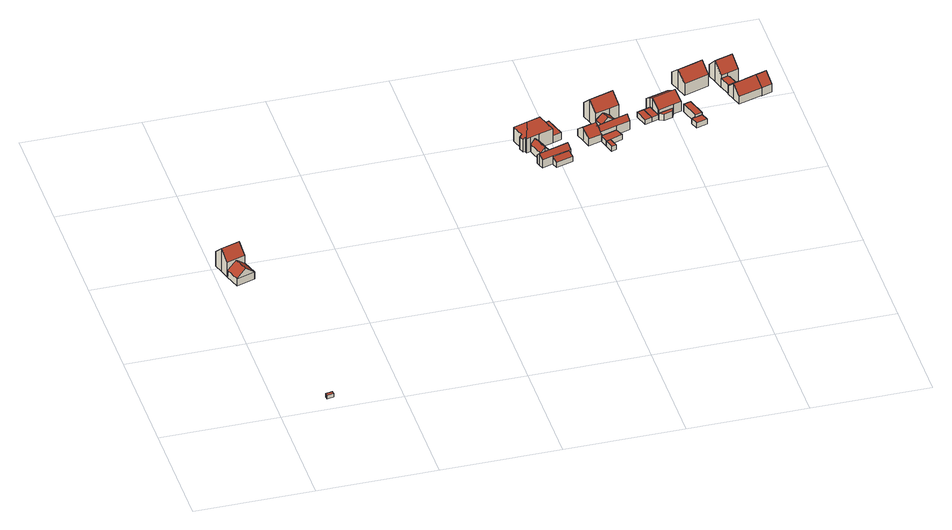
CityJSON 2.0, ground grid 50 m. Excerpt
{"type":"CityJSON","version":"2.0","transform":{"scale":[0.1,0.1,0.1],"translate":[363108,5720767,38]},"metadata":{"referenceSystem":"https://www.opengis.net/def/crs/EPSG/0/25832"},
"CityObjects":{
"building1":{"type":"Building","attributes":{"Geometrietyp2DReferenz":"3000","Gemeindeschluessel":"05513000","function":"31001_2523","roofType":"1000","measuredHeight":1.82},"address":[{"country":"Germany","locality":"Gelsenkirchen","thoroughfareNumber":"30","thoroughfareName":"Altendorfer Straße"}],"geometry":[{"type":"Solid","lod":"2","boundaries":[[[[0,1,2,3]],[[4,5,1,0]],[[6,7,5,4]],[[3,2,7,6]],[[4,0,3,6]],[[1,5,7,2]]]],"semantics":{"surfaces":[{"type":"WallSurface"},{"type":"RoofSurface"},{"type":"GroundSurface"}],"values":[[0,0,0,0,1,2]]}}]},
"building2":{"type":"Building","attributes":{"Geometrietyp2DReferenz":"3000","Gemeindeschluessel":"05513000","function":"31001_1010","roofType":"3100","measuredHeight":11.3,"storeysAboveGround":2},"address":[{"country":"Germany","locality":"Gelsenkirchen","thoroughfareNumber":"30","thoroughfareName":"Altendorfer Straße"}],"geometry":[{"type":"Solid","lod":"2","boundaries":[[[[8,9,10,11]],[[12,13,9,8]],[[14,15,13,12]],[[16,17,15,14]],[[18,19,17,16]],[[11,10,19,18]],[[14,12,8,16]],[[11,18,16,8]],[[9,13,15,17,19,10]]]],"semantics":{"surfaces":[{"type":"WallSurface"},{"type":"RoofSurface"},{"type":"GroundSurface"}],"values":[[0,0,0,0,0,0,1,1,2]]}}]},
"building3":{"type":"Building","attributes":{"Geometrietyp2DReferenz":"3000","Gemeindeschluessel":"05513000","function":"31001_2724","roofType":"3100","measuredHeight":6.69},"address":[{"country":"Germany","locality":"Gelsenkirchen","thoroughfareNumber":"30","thoroughfareName":"Altendorfer Straße"}],"geometry":[{"type":"Solid","lod":"2","boundaries":[[[[20,21,19,22]],[[23,24,21,20]],[[25,10,24,23]],[[22,19,10,25]],[[20,26,23]],[[25,27,22]],[[22,27,26,20]],[[23,26,27,25]],[[21,24,10,19]]]],"semantics":{"surfaces":[{"type":"WallSurface"},{"type":"RoofSurface"},{"type":"GroundSurface"}],"values":[[0,0,0,0,0,0,1,1,2]]}}]},
"building4":{"type":"Building","attributes":{"Gemeindeschluessel":"05513000","Geometrietyp2DReferenz":"3000","function":"31001_1010"},"address":[{"country":"Germany","locality":"Gelsenkirchen","thoroughfareNumber":"38","thoroughfareName":"Altendorfer Straße"}],"children":["building4-1","building4-2"]},
"building4-1":{"type":"BuildingPart","attributes":{"roofType":"3200","measuredHeight":10.97,"storeysAboveGround":2},"parents":["building4"],"geometry":[{"type":"MultiSurface","lod":"2","boundaries":[[[28,29,30,31]],[[32,33,34,35]],[[36,37,33,32]],[[38,39,37,36]],[[40,41,39,38]],[[42,43,41,40]],[[44,45,43,42]],[[46,47,45,44]],[[48,49,47,46]],[[50,51,49,48]],[[31,30,51,50]],[[52,36,32,35,28,31,53]],[[31,50,48,53]],[[53,48,46,52]],[[46,44,42,40,38,36,52]],[[29,34,33,37,39,41,43,45,47,49,51,30]],[[28,35,54,55,56]],[[34,57,55,54]],[[56,55,57,29]]],"semantics":{"surfaces":[{"type":"WallSurface"},{"type":"RoofSurface"},{"type":"GroundSurface"},{"type":"ClosureSurface"}],"values":[0,0,0,0,0,0,0,0,0,0,0,1,1,1,1,2,0,3,3]}}]},
"building4-2":{"type":"BuildingPart","attributes":{"roofType":"3100","measuredHeight":5.74,"storeysAboveGround":2},"parents":["building4"],"geometry":[{"type":"Solid","lod":"2","boundaries":[[[[58,59,29,56]],[[60,61,59,58]],[[62,63,61,60]],[[54,34,63,62]],[[54,62,60,55]],[[58,56,55,60]],[[57,29,59,61,63,34]],[[55,57,34,54]],[[55,56,29,57]]]],"semantics":{"surfaces":[{"type":"WallSurface"},{"type":"RoofSurface"},{"type":"GroundSurface"},{"type":"ClosureSurface"}],"values":[[0,0,0,0,1,1,2,3,3]]}}]},
"building5":{"type":"Building","attributes":{"Geometrietyp2DReferenz":"3000","Gemeindeschluessel":"05513000","function":"31001_2724","roofType":"3100","measuredHeight":5.86},"address":[{"country":"Germany","locality":"Gelsenkirchen","thoroughfareNumber":"38","thoroughfareName":"Altendorfer Straße"}],"geometry":[{"type":"Solid","lod":"2","boundaries":[[[[64,65,66,67]],[[68,69,65,64]],[[70,71,69,68]],[[72,73,71,70]],[[74,75,73,72]],[[76,77,75,74]],[[78,79,77,76]],[[80,81,79,78]],[[82,83,81,80]],[[67,66,83,82]],[[76,74,72,70,68,78]],[[64,67,82,80,78,68]],[[65,69,71,73,75,77,79,81,83,66]]]],"semantics":{"surfaces":[{"type":"WallSurface"},{"type":"RoofSurface"},{"type":"GroundSurface"}],"values":[[0,0,0,0,0,0,0,0,0,0,1,1,2]]}}]},
"building6":{"type":"Building","attributes":{"Geometrietyp2DReferenz":"3000","Gemeindeschluessel":"05513000","function":"31001_2724","roofType":"2100","measuredHeight":3.64},"address":[{"country":"Germany","locality":"Gelsenkirchen","thoroughfareNumber":"38","thoroughfareName":"Altendorfer Straße"}],"geometry":[{"type":"Solid","lod":"2","boundaries":[[[[84,85,86,87]],[[82,88,85,84]],[[89,90,88,82]],[[87,86,90,89]],[[82,84,87,89]],[[85,88,90,86]]]],"semantics":{"surfaces":[{"type":"WallSurface"},{"type":"RoofSurface"},{"type":"GroundSurface"}],"values":[[0,0,0,0,1,2]]}}]},
"building7":{"type":"Building","attributes":{"Geometrietyp2DReferenz":"3000","Gemeindeschluessel":"05513000","function":"31001_2724","roofType":"1000","measuredHeight":3.51},"address":[{"country":"Germany","locality":"Gelsenkirchen","thoroughfareNumber":"38","thoroughfareName":"Altendorfer Straße"}],"geometry":[{"type":"Solid","lod":"2","boundaries":[[[[91,92,93,94]],[[95,96,92,91]],[[97,98,96,95]],[[94,93,98,97]],[[95,91,94,97]],[[92,96,98,93]]]],"semantics":{"surfaces":[{"type":"WallSurface"},{"type":"RoofSurface"},{"type":"GroundSurface"}],"values":[[0,0,0,0,1,2]]}}]},
"building8":{"type":"Building","attributes":{"Geometrietyp2DReferenz":"3000","Gemeindeschluessel":"05513000","function":"31001_2463","roofType":"3100","measuredHeight":6.43},"address":[{"country":"Germany","locality":"Gelsenkirchen","thoroughfareNumber":"38","thoroughfareName":"Altendorfer Straße"}],"geometry":[{"type":"Solid","lod":"2","boundaries":[[[[99,100,101,102]],[[103,104,100,99]],[[105,106,104,103]],[[107,108,106,105]],[[109,110,108,107]],[[111,112,110,109]],[[113,114,112,111]],[[102,101,114,113]],[[105,103,99,102,107]],[[113,111,109,107,102]],[[100,104,106,108,110,112,114,101]]]],"semantics":{"surfaces":[{"type":"WallSurface"},{"type":"RoofSurface"},{"type":"GroundSurface"}],"values":[[0,0,0,0,0,0,0,0,1,1,2]]}}]},
"building9":{"type":"Building","attributes":{"Geometrietyp2DReferenz":"3000","Gemeindeschluessel":"05513000","function":"31001_2724","roofType":"1000","measuredHeight":2.26},"address":[{"country":"Germany","locality":"Gelsenkirchen","thoroughfareNumber":"39","thoroughfareName":"Altendorfer Straße"}],"geometry":[{"type":"Solid","lod":"2","boundaries":[[[[115,116,117,118]],[[119,120,116,115]],[[121,122,120,119]],[[118,117,122,121]],[[119,115,118,121]],[[116,120,122,117]]]],"semantics":{"surfaces":[{"type":"WallSurface"},{"type":"RoofSurface"},{"type":"GroundSurface"}],"values":[[0,0,0,0,1,2]]}}]},
"building10":{"type":"Building","attributes":{"Geometrietyp2DReferenz":"3000","Gemeindeschluessel":"05513000","function":"31001_2463","roofType":"1000","measuredHeight":2.35},"address":[{"country":"Germany","locality":"Gelsenkirchen","thoroughfareNumber":"39","thoroughfareName":"Altendorfer Straße"}],"geometry":[{"type":"Solid","lod":"2","boundaries":[[[[123,124,125,126]],[[118,127,124,123]],[[121,128,127,118]],[[129,130,128,121]],[[131,132,130,129]],[[126,125,132,131]],[[129,121,118,123,126,131]],[[124,127,128,130,132,125]]]],"semantics":{"surfaces":[{"type":"WallSurface"},{"type":"RoofSurface"},{"type":"GroundSurface"}],"values":[[0,0,0,0,0,0,1,2]]}}]},
"building11":{"type":"Building","attributes":{"Geometrietyp2DReferenz":"3000","Gemeindeschluessel":"05513000","function":"31001_1010","roofType":"3100","measuredHeight":5.87},"address":[{"country":"Germany","locality":"Gelsenkirchen","thoroughfareNumber":"39","thoroughfareName":"Altendorfer Straße"}],"geometry":[{"type":"Solid","lod":"2","boundaries":[[[[133,134,135,136]],[[137,138,134,133]],[[139,140,138,137]],[[136,135,140,139]],[[133,141,137]],[[139,142,136]],[[136,142,141,133]],[[137,141,142,139]],[[134,138,140,135]]]],"semantics":{"surfaces":[{"type":"WallSurface"},{"type":"RoofSurface"},{"type":"GroundSurface"}],"values":[[0,0,0,0,0,0,1,1,2]]}}]},
"building12":{"type":"Building","attributes":{"Geometrietyp2DReferenz":"3000","Gemeindeschluessel":"05513000","function":"31001_1010","roofType":"3100","measuredHeight":6.16},"address":[{"country":"Germany","locality":"Gelsenkirchen","thoroughfareNumber":"39","thoroughfareName":"Altendorfer Straße"}],"geometry":[{"type":"Solid","lod":"2","boundaries":[[[[143,132,125,144]],[[145,146,132,143]],[[147,148,146,145]],[[149,150,148,147]],[[151,152,150,149]],[[153,154,152,151]],[[155,156,154,153]],[[157,158,156,155]],[[144,125,158,157]],[[153,151,149,147,145,155]],[[143,144,157,155,145]],[[132,146,148,150,152,154,156,158,125]]]],"semantics":{"surfaces":[{"type":"WallSurface"},{"type":"RoofSurface"},{"type":"GroundSurface"}],"values":[[0,0,0,0,0,0,0,0,0,1,1,2]]}}]},
"building13":{"type":"Building","attributes":{"Geometrietyp2DReferenz":"3000","Gemeindeschluessel":"05513000","function":"31001_1010","roofType":"3100","measuredHeight":10.9,"storeysAboveGround":2},"address":[{"country":"Germany","locality":"Gelsenkirchen","thoroughfareNumber":"39","thoroughfareName":"Altendorfer Straße"}],"geometry":[{"type":"Solid","lod":"2","boundaries":[[[[159,160,161,162]],[[163,164,160,159]],[[165,166,164,163]],[[167,168,166,165]],[[169,170,168,167]],[[171,172,170,169]],[[162,161,172,171]],[[165,163,159,167]],[[162,171,169,167,159]],[[160,164,166,168,170,172,161]]]],"semantics":{"surfaces":[{"type":"WallSurface"},{"type":"RoofSurface"},{"type":"GroundSurface"}],"values":[[0,0,0,0,0,0,0,1,1,2]]}}]},
"building14":{"type":"Building","attributes":{"Geometrietyp2DReferenz":"3000","Gemeindeschluessel":"05513000","function":"31001_2463","roofType":"1000","measuredHeight":2.32},"address":[{"country":"Germany","locality":"Gelsenkirchen","thoroughfareNumber":"39a","thoroughfareName":"Altendorfer Straße"}],"geometry":[{"type":"Solid","lod":"2","boundaries":[[[[173,174,175,176]],[[177,178,174,173]],[[179,180,178,177]],[[176,175,180,179]],[[177,173,176,179]],[[174,178,180,175]]]],"semantics":{"surfaces":[{"type":"WallSurface"},{"type":"RoofSurface"},{"type":"GroundSurface"}],"values":[[0,0,0,0,1,2]]}}]},
"building15":{"type":"Building","attributes":{"Geometrietyp2DReferenz":"3000","Gemeindeschluessel":"05513000","function":"31001_2463","roofType":"1000","measuredHeight":2.19},"address":[{"country":"Germany","locality":"Gelsenkirchen","thoroughfareNumber":"39a","thoroughfareName":"Altendorfer Straße"}],"geometry":[{"type":"Solid","lod":"2","boundaries":[[[[181,182,183,184]],[[173,185,182,181]],[[176,186,185,173]],[[184,183,186,176]],[[173,181,184,176]],[[182,185,186,183]]]],"semantics":{"surfaces":[{"type":"WallSurface"},{"type":"RoofSurface"},{"type":"GroundSurface"}],"values":[[0,0,0,0,1,2]]}}]},
"building16":{"type":"Building","attributes":{"Geometrietyp2DReferenz":"3000","Gemeindeschluessel":"05513000","function":"31001_1010","roofType":"1000","measuredHeight":3.05,"storeysAboveGround":1},"address":[{"country":"Germany","locality":"Gelsenkirchen","thoroughfareNumber":"39a","thoroughfareName":"Altendorfer Straße"}],"geometry":[{"type":"Solid","lod":"2","boundaries":[[[[187,188,189,190]],[[191,192,188,187]],[[193,194,192,191]],[[195,196,194,193]],[[197,198,196,195]],[[190,189,198,197]],[[195,193,191,187,190,197]],[[188,192,194,196,198,189]]]],"semantics":{"surfaces":[{"type":"WallSurface"},{"type":"RoofSurface"},{"type":"GroundSurface"}],"values":[[0,0,0,0,0,0,1,2]]}}]},
"building17":{"type":"Building","attributes":{"Geometrietyp2DReferenz":"3000","Gemeindeschluessel":"05513000","function":"31001_1010","roofType":"3100","measuredHeight":7.67,"storeysAboveGround":2},"address":[{"country":"Germany","locality":"Gelsenkirchen","thoroughfareNumber":"39a","thoroughfareName":"Altendorfer Straße"}],"geometry":[{"type":"Solid","lod":"2","boundaries":[[[[199,198,189,200]],[[201,202,198,199]],[[203,182,202,201]],[[204,205,182,203]],[[206,183,205,204]],[[207,208,183,206]],[[209,210,208,207]],[[211,212,210,209]],[[213,214,212,211]],[[215,216,214,213]],[[217,218,216,215]],[[200,189,218,217]],[[213,211,209,207,206,204,215]],[[203,201,199,200,217,215,204]],[[198,202,182,205,183,208,210,212,214,216,218,189]]]],"semantics":{"surfaces":[{"type":"WallSurface"},{"type":"RoofSurface"},{"type":"GroundSurface"}],"values":[[0,0,0,0,0,0,0,0,0,0,0,0,1,1,2]]}}]},
"building18":{"type":"Building","attributes":{"Geometrietyp2DReferenz":"3000","Gemeindeschluessel":"05513000","function":"31001_2724","roofType":"1000","measuredHeight":2.37},"address":[{"country":"Germany","locality":"Gelsenkirchen","thoroughfareNumber":"39a","thoroughfareName":"Altendorfer Straße"}],"geometry":[{"type":"Solid","lod":"2","boundaries":[[[[219,220,221,222]],[[223,224,220,219]],[[225,226,224,223]],[[227,228,226,225]],[[229,230,228,227]],[[231,232,230,229]],[[222,221,232,231]],[[229,227,225,223,219,222,231]],[[220,224,226,228,230,232,221]]]],"semantics":{"surfaces":[{"type":"WallSurface"},{"type":"RoofSurface"},{"type":"GroundSurface"}],"values":[[0,0,0,0,0,0,0,1,2]]}}]},
"building19":{"type":"Building","attributes":{"Geometrietyp2DReferenz":"3000","Gemeindeschluessel":"05513000","function":"31001_2463","roofType":"1000","measuredHeight":3.58},"address":[{"country":"Germany","locality":"Gelsenkirchen","thoroughfareNumber":"39a","thoroughfareName":"Altendorfer Straße"}],"geometry":[{"type":"Solid","lod":"2","boundaries":[[[[233,234,235,236]],[[237,238,234,233]],[[239,240,238,237]],[[241,242,240,239]],[[236,235,242,241]],[[239,237,233,236,241]],[[234,238,240,242,235]]]],"semantics":{"surfaces":[{"type":"WallSurface"},{"type":"RoofSurface"},{"type":"GroundSurface"}],"values":[[0,0,0,0,0,1,2]]}}]},
"building20":{"type":"Building","attributes":{"Geometrietyp2DReferenz":"3000","Gemeindeschluessel":"05513000","function":"31001_1010","roofType":"3100","measuredHeight":9.77,"storeysAboveGround":1},"address":[{"country":"Germany","locality":"Gelsenkirchen","thoroughfareNumber":"41","thoroughfareName":"Altendorfer Straße"}],"geometry":[{"type":"Solid","lod":"2","boundaries":[[[[243,244,245,246]],[[247,248,244,243]],[[249,250,248,247]],[[251,252,250,249]],[[253,254,252,251]],[[255,256,254,253]],[[257,258,256,255]],[[259,260,258,257]],[[261,262,260,259]],[[246,245,262,261]],[[257,255,253,251,249,247,243,259]],[[246,261,259,243]],[[244,248,250,252,254,256,258,260,262,245]]]],"semantics":{"surfaces":[{"type":"WallSurface"},{"type":"RoofSurface"},{"type":"GroundSurface"}],"values":[[0,0,0,0,0,0,0,0,0,0,1,1,2]]}}]},
"building21":{"type":"Building","attributes":{"Geometrietyp2DReferenz":"3000","Gemeindeschluessel":"05513000","function":"31001_1010","roofType":"1000","measuredHeight":4.25},"address":[{"country":"Germany","locality":"Gelsenkirchen","thoroughfareNumber":"42","thoroughfareName":"Altendorfer Straße"}],"geometry":[{"type":"Solid","lod":"2","boundaries":[[[[263,264,265,266]],[[267,268,264,263]],[[269,270,268,267]],[[271,272,270,269]],[[266,265,272,271]],[[269,267,263,266,271]],[[264,268,270,272,265]]]],"semantics":{"surfaces":[{"type":"WallSurface"},{"type":"RoofSurface"},{"type":"GroundSurface"}],"values":[[0,0,0,0,0,1,2]]}}]},
"building22":{"type":"Building","attributes":{"Geometrietyp2DReferenz":"3000","Gemeindeschluessel":"05513000","function":"31001_1010","roofType":"3100","measuredHeight":10.23,"storeysAboveGround":1},"address":[{"country":"Germany","locality":"Gelsenkirchen","thoroughfareNumber":"42","thoroughfareName":"Altendorfer Straße"}],"geometry":[{"type":"Solid","lod":"2","boundaries":[[[[273,274,275,276]],[[277,278,274,273]],[[279,280,278,277]],[[281,282,280,279]],[[283,284,282,281]],[[285,286,284,283]],[[287,288,286,285]],[[289,290,288,287]],[[276,275,290,289]],[[283,281,279,277,273,285]],[[276,289,287,285,273]],[[274,278,280,282,284,286,288,290,275]]]],"semantics":{"surfaces":[{"type":"WallSurface"},{"type":"RoofSurface"},{"type":"GroundSurface"}],"values":[[0,0,0,0,0,0,0,0,0,1,1,2]]}}]},
"building23":{"type":"Building","attributes":{"Gemeindeschluessel":"05513000","Geometrietyp2DReferenz":"3000","function":"31001_1010"},"address":[{"country":"Germany","locality":"Gelsenkirchen","thoroughfareNumber":"42","thoroughfareName":"Altendorfer Straße"}],"children":["building23-1","building23-2"]},
"building23-1":{"type":"BuildingPart","attributes":{"roofType":"3100","measuredHeight":7.62},"parents":["building23"],"geometry":[{"type":"Solid","lod":"2","boundaries":[[[[291,292,293,294]],[[295,296,292,291]],[[297,298,296,295]],[[299,300,298,297]],[[294,293,301,302]],[[294,302,303,291]],[[299,297,295,291,303]],[[292,296,298,300,304,301,293]],[[305,304,300,299]],[[303,305,299]],[[305,302,301,304]],[[303,302,305]]]],"semantics":{"surfaces":[{"type":"WallSurface"},{"type":"RoofSurface"},{"type":"GroundSurface"},{"type":"ClosureSurface"}],"values":[[0,0,0,0,0,1,1,2,3,3,3,3]]}}]},
"building23-2":{"type":"BuildingPart","attributes":{"roofType":"3100","measuredHeight":7.71},"address":[{"country":"Germany","locality":"Gelsenkirchen","thoroughfareNumber":"42","thoroughfareName":"Altendorfer Straße"}],"parents":["building23"],"geometry":[{"type":"MultiSurface","lod":"2","boundaries":[[[302,306,307,308]],[[309,310,311,299]],[[308,307,310,309]],[[309,312,308]],[[308,312,303,302]],[[299,303,312,309]],[[306,311,310,307]],[[301,304,300,311,306]],[[305,299,300,304]],[[302,305,304,301]],[[305,303,299]],[[305,302,303]]],"semantics":{"surfaces":[{"type":"WallSurface"},{"type":"RoofSurface"},{"type":"GroundSurface"},{"type":"ClosureSurface"}],"values":[0,0,0,0,1,1,2,0,3,3,3,3]}}]}
},
"vertices":[
[217,14,70],[217,14,52],[214,29,52],[214,29,70],[189,8,70],[189,8,52],[187,23,70],[187,23,52],
[18,922,165],[18,922,52],[30,882,52],[30,882,123],[5,962,123],[5,962,52],[82,986,123],[82,986,52],[95,946,165],[95,946,52],[107,906,123],[107,906,52],
[128,840,86],[128,840,52],[107,906,86],[51,816,86],[51,816,52],[30,882,86],[89,828,119],[69,894,119],
[1437,1390,99],[1437,1390,31],[1496,1408,31],[1496,1408,99],[1398,1379,99],[1398,1379,31],[1398,1378,31],[1398,1378,99],[1380,1373,99],[1380,1373,31],[1377,1383,99],[1377,1383,31],[1369,1382,89],[1369,1382,31],[1362,1405,89],[1362,1405,31],[1370,1407,99],[1370,1407,31],[1353,1460,99],[1353,1460,31],[1469,1495,99],[1469,1495,31],[1495,1408,99],[1495,1408,31],[1397,1426,141],[1452,1442,141],[1398,1378,66],[1417,1384,88],[1437,1390,66],[1417,1384,31],
[1458,1319,66],[1458,1319,31],[1439,1313,88],[1439,1313,31],[1420,1308,66],[1420,1308,31],
[1415,1264,67],[1415,1264,29],[1460,1278,29],[1460,1278,67],[1409,1283,88],[1409,1283,29],[1403,1302,67],[1403,1302,29],[1420,1308,67],[1420,1308,29],[1458,1319,67],[1458,1319,29],[1527,1340,67],[1527,1340,29],[1533,1321,88],[1533,1321,29],[1539,1302,67],[1539,1302,29],[1531,1299,66],[1531,1299,29],
[1460,1278,66],[1460,1278,30],[1468,1251,30],[1468,1251,54],[1531,1299,30],[1539,1273,54],[1539,1273,30],
[1534,1421,65],[1534,1421,30],[1508,1506,30],[1508,1506,65],[1495,1408,65],[1495,1408,30],[1469,1495,65],[1469,1495,30],
[1605,1436,57],[1605,1436,25],[1617,1398,25],[1617,1398,90],[1663,1453,57],[1663,1453,25],[1672,1423,82],[1672,1423,25],[1674,1415,90],[1674,1415,25],[1684,1382,61],[1684,1382,25],[1685,1377,57],[1685,1377,25],[1628,1360,57],[1628,1360,25],
[1726,1309,46],[1726,1309,23],[1714,1350,23],[1714,1350,46],[1706,1303,46],[1706,1303,23],[1695,1344,46],[1695,1344,23],
[1766,1367,46],[1766,1367,22],[1753,1404,22],[1753,1404,46],[1714,1350,22],[1695,1344,22],[1685,1377,46],[1685,1377,22],[1684,1382,46],[1684,1382,22],
[1761,1452,58],[1761,1452,25],[1750,1489,25],[1750,1489,58],[1700,1431,58],[1700,1431,25],[1688,1471,58],[1688,1471,25],[1731,1442,83],[1719,1480,83],
[1684,1382,64],[1753,1404,64],[1678,1403,84],[1678,1403,22],[1672,1423,64],[1672,1423,22],[1700,1431,65],[1700,1431,22],[1761,1452,64],[1761,1452,22],[1801,1464,64],[1801,1464,22],[1807,1443,84],[1807,1443,22],[1813,1423,64],[1813,1423,22],
[1675,1512,132],[1675,1512,23],[1688,1471,23],[1688,1471,90],[1663,1553,90],[1663,1553,23],[1765,1584,90],[1765,1584,23],[1777,1543,132],[1777,1543,23],[1790,1501,90],[1790,1501,23],[1750,1489,90],[1750,1489,23],
[1908,1444,47],[1908,1444,24],[1890,1501,24],[1890,1501,47],[1879,1435,47],[1879,1435,24],[1862,1492,47],[1862,1492,24],
[1937,1453,47],[1937,1453,25],[1919,1510,25],[1919,1510,47],[1908,1444,25],[1890,1501,25],
[2001,1469,56],[2001,1469,25],[2001,1470,25],[2001,1470,56],[1994,1449,56],[1994,1449,25],[1956,1438,56],[1956,1438,25],[1939,1449,56],[1939,1449,25],[1939,1451,56],[1939,1451,25],
[1939,1451,71],[2001,1470,71],[1938,1451,71],[1938,1451,25],[1937,1453,72],[1925,1493,102],[1925,1493,25],[1919,1510,89],[1911,1536,71],[1911,1536,25],[2007,1565,71],[2007,1565,25],[2020,1525,100],[2020,1525,25],[2024,1526,100],[2024,1526,25],[2024,1524,102],[2024,1524,25],[2037,1481,71],[2037,1481,25],
[2073,1410,38],[2073,1410,15],[2073,1411,15],[2073,1411,38],[2104,1419,38],[2104,1419,15],[2105,1419,38],[2105,1419,15],[2116,1385,38],[2116,1385,15],[2069,1371,38],[2069,1371,15],[2058,1406,38],[2058,1406,15],
[2104,1419,50],[2104,1419,14],[2080,1499,14],[2080,1499,50],[2073,1410,50],[2073,1410,14],[2073,1411,50],[2073,1411,14],[2049,1489,50],[2049,1489,14],
[2067,1629,115],[2067,1629,17],[2080,1586,17],[2080,1586,73],[2053,1673,73],[2053,1673,17],[2101,1687,73],[2101,1687,17],[2099,1693,68],[2099,1693,17],[2111,1697,68],[2111,1697,17],[2113,1691,73],[2113,1691,17],[2160,1706,73],[2160,1706,17],[2173,1662,115],[2173,1662,17],[2186,1619,73],[2186,1619,17],
[2270,1611,53],[2270,1611,11],[2263,1617,11],[2263,1617,53],[2283,1570,53],[2283,1570,11],[2249,1560,53],[2249,1560,11],[2234,1608,53],[2234,1608,11],
[2222,1650,112],[2222,1650,9],[2234,1608,9],[2234,1608,67],[2209,1691,67],[2209,1691,9],[2249,1703,66],[2249,1703,9],[2250,1702,68],[2250,1702,9],[2285,1713,67],[2285,1713,9],[2298,1673,112],[2298,1673,9],[2310,1632,67],[2310,1632,9],[2263,1617,66],[2263,1617,9],
[2261,1521,86],[2261,1521,9],[2273,1483,9],[2273,1483,47],[2249,1560,47],[2249,1560,9],[2283,1570,47],[2283,1570,9],[2348,1590,47],[2348,1590,9],[2372,1513,9],[2372,1513,47],[2360,1552,86],[2360,1552,9],[2360,1552,47],
[2372,1513,8],[2417,1527,8],[2417,1527,47],[2393,1604,47],[2393,1604,8],[2348,1590,8],[2405,1566,86]
]}
